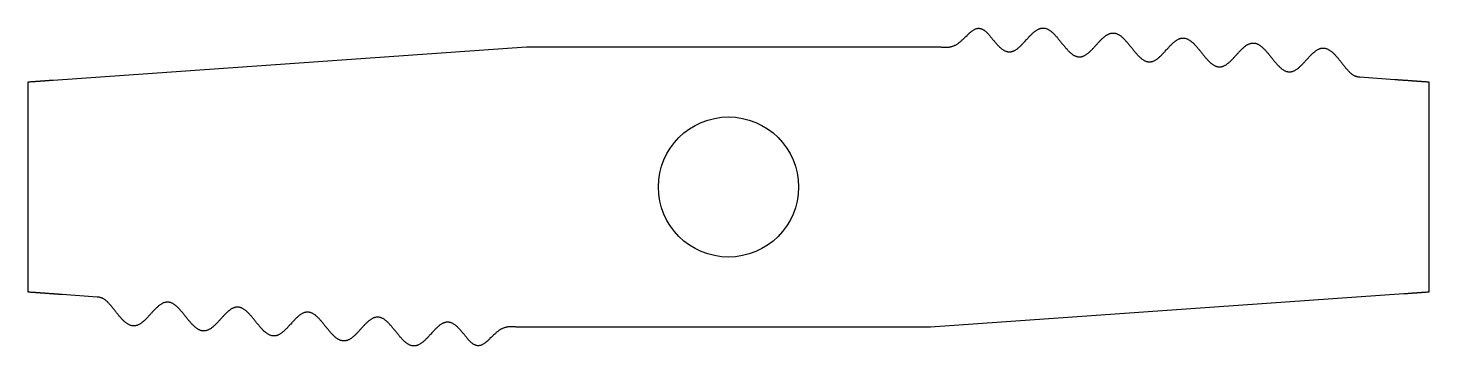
# Model space of a CAD drawing. Extents: x 1 to 71, y 33.9 to 49.8.
import ezdxf

# ---------------------------------------------------------------- set-up
doc = ezdxf.new("R2010")
doc.units = 0
doc.header["$MEASUREMENT"] = 0
doc.layers.add('cut', color=250, linetype='Continuous')

msp = doc.modelspace()

# ---------------------------------------------------------------- linework, layer by layer
at = {"layer": 'cut'}
msp.add_lwpolyline([(46.488, 48.865), (46.514, 48.865), (46.54, 48.863), (46.566, 48.861), (46.593, 48.859), (46.619, 48.857), (46.645, 48.855), (46.671, 48.854), (46.697, 48.852), (46.724, 48.851), (46.75, 48.849), (46.776, 48.848), (46.802, 48.847), (46.828, 48.846), (46.855, 48.846), (46.881, 48.846), (46.907, 48.846), (46.933, 48.847), (46.959, 48.849), (46.986, 48.85), (47.012, 48.853), (47.038, 48.856), (47.064, 48.86), (47.09, 48.864), (47.117, 48.869), (47.143, 48.875), (47.169, 48.882), (47.195, 48.89), (47.221, 48.898), (47.248, 48.908), (47.274, 48.918), (47.3, 48.929), (47.326, 48.942), (47.352, 48.955), (47.379, 48.969), (47.405, 48.984), (47.431, 49), (47.457, 49.017), (47.483, 49.035), (47.51, 49.054), (47.536, 49.073), (47.562, 49.094), (47.588, 49.115), (47.614, 49.137), (47.641, 49.16), (47.667, 49.183), (47.693, 49.207), (47.719, 49.231), (47.745, 49.256), (47.772, 49.282), (47.798, 49.307), (47.824, 49.333), (47.85, 49.359), (47.876, 49.385), (47.929, 49.436), (47.955, 49.462), (47.981, 49.487), (48.007, 49.512), (48.034, 49.536), (48.06, 49.56), (48.086, 49.583), (48.112, 49.605), (48.138, 49.627), (48.165, 49.647), (48.191, 49.667), (48.217, 49.685), (48.243, 49.702), (48.269, 49.718), (48.296, 49.732), (48.322, 49.745), (48.348, 49.757), (48.374, 49.766), (48.4, 49.775), (48.427, 49.781), (48.453, 49.786), (48.479, 49.79), (48.505, 49.791), (48.531, 49.791), (48.557, 49.788), (48.584, 49.784), (48.61, 49.779), (48.636, 49.771), (48.662, 49.762), (48.688, 49.75), (48.715, 49.737), (48.741, 49.722), (48.767, 49.706), (48.793, 49.688), (48.819, 49.668), (48.846, 49.647), (48.872, 49.624), (48.898, 49.6), (48.924, 49.575), (48.951, 49.548), (48.977, 49.52), (49.003, 49.491), (49.029, 49.461), (49.055, 49.431), (49.082, 49.4), (49.108, 49.368), (49.134, 49.335), (49.16, 49.302), (49.186, 49.27), (49.213, 49.237), (49.239, 49.205), (49.265, 49.173), (49.291, 49.141), (49.317, 49.11), (49.344, 49.079), (49.37, 49.048), (49.396, 49.019), (49.422, 48.99), (49.448, 48.961), (49.474, 48.934), (49.501, 48.907), (49.527, 48.881), (49.553, 48.856), (49.579, 48.832), (49.605, 48.809), (49.632, 48.788), (49.658, 48.767), (49.684, 48.747), (49.71, 48.729), (49.736, 48.712), (49.763, 48.696), (49.789, 48.682), (49.815, 48.669), (49.841, 48.657), (49.867, 48.646), (49.894, 48.638), (49.92, 48.63), (49.946, 48.624), (49.972, 48.619), (49.998, 48.616), (50.025, 48.614), (50.051, 48.614), (50.077, 48.615), (50.103, 48.617), (50.129, 48.621), (50.156, 48.627), (50.182, 48.634), (50.208, 48.642), (50.234, 48.651), (50.26, 48.662), (50.287, 48.674), (50.313, 48.688), (50.339, 48.703), (50.365, 48.719), (50.391, 48.736), (50.418, 48.754), (50.444, 48.773), (50.47, 48.793), (50.496, 48.815), (50.522, 48.837), (50.549, 48.86), (50.575, 48.884), (50.601, 48.909), (50.627, 48.934), (50.653, 48.96), (50.68, 48.987), (50.706, 49.014), (50.732, 49.042), (50.758, 49.07), (50.784, 49.098), (50.811, 49.127), (50.837, 49.155), (50.889, 49.213), (50.915, 49.242), (50.942, 49.271), (50.968, 49.3), (50.994, 49.328), (51.02, 49.357), (51.046, 49.385), (51.073, 49.412), (51.099, 49.439), (51.125, 49.466), (51.151, 49.492), (51.177, 49.517), (51.204, 49.541), (51.23, 49.565), (51.256, 49.588), (51.282, 49.61), (51.308, 49.631), (51.335, 49.651), (51.361, 49.669), (51.387, 49.687), (51.413, 49.704), (51.439, 49.72), (51.466, 49.734), (51.492, 49.747), (51.518, 49.759), (51.544, 49.769), (51.57, 49.778), (51.597, 49.786), (51.623, 49.792), (51.649, 49.797), (51.675, 49.801), (51.701, 49.803), (51.728, 49.804), (51.754, 49.803), (51.78, 49.801), (51.806, 49.797), (51.832, 49.792), (51.859, 49.785), (51.885, 49.777), (51.911, 49.768), (51.937, 49.757), (51.963, 49.745), (51.99, 49.731), (52.016, 49.716), (52.042, 49.7), (52.068, 49.683), (52.094, 49.664), (52.121, 49.644), (52.147, 49.623), (52.173, 49.601), (52.199, 49.577), (52.225, 49.553), (52.252, 49.528), (52.278, 49.502), (52.304, 49.475), (52.33, 49.447), (52.356, 49.418), (52.383, 49.389), (52.409, 49.359), (52.435, 49.329), (52.461, 49.298), (52.487, 49.266), (52.514, 49.234), (52.54, 49.202), (52.566, 49.17), (52.592, 49.137), (52.618, 49.104), (52.645, 49.072), (52.671, 49.039), (52.697, 49.006), (52.723, 48.974), (52.749, 48.942), (52.776, 48.91), (52.802, 48.878), (52.828, 48.847), (52.854, 48.816), (52.88, 48.786), (52.907, 48.757), (52.933, 48.728), (52.959, 48.7), (52.985, 48.673), (53.011, 48.646), (53.038, 48.621), (53.064, 48.596), (53.09, 48.573), (53.116, 48.55), (53.142, 48.529), (53.169, 48.509), (53.195, 48.49), (53.221, 48.472), (53.247, 48.455), (53.273, 48.44), (53.3, 48.426), (53.326, 48.414), (53.352, 48.402), (53.378, 48.393), (53.404, 48.384), (53.431, 48.377), (53.457, 48.372), (53.483, 48.368), (53.509, 48.365), (53.535, 48.364), (53.562, 48.364), (53.588, 48.366), (53.614, 48.369), (53.64, 48.373), (53.666, 48.379), (53.693, 48.387), (53.719, 48.396), (53.745, 48.406), (53.771, 48.417), (53.797, 48.43), (53.824, 48.444), (53.85, 48.459), (53.876, 48.475), (53.902, 48.493), (53.928, 48.512), (53.954, 48.531), (53.981, 48.552), (54.007, 48.574), (54.033, 48.596), (54.059, 48.62), (54.085, 48.644), (54.112, 48.669), (54.138, 48.695), (54.164, 48.721), (54.19, 48.748), (54.216, 48.775), (54.243, 48.803), (54.269, 48.831), (54.295, 48.86), (54.321, 48.888), (54.347, 48.917), (54.374, 48.946), (54.4, 48.975), (54.426, 49.004), (54.452, 49.033), (54.478, 49.062), (54.505, 49.09), (54.531, 49.118), (54.557, 49.146), (54.583, 49.173), (54.609, 49.2), (54.636, 49.226), (54.662, 49.252), (54.688, 49.277), (54.714, 49.301), (54.741, 49.324), (54.767, 49.347), (54.793, 49.368), (54.819, 49.389), (54.845, 49.408), (54.871, 49.427), (54.898, 49.444), (54.924, 49.461), (54.95, 49.476), (54.976, 49.489), (55.002, 49.502), (55.029, 49.513), (55.055, 49.523), (55.081, 49.532), (55.107, 49.539), (55.133, 49.545), (55.16, 49.549), (55.186, 49.552), (55.212, 49.553), (55.238, 49.553), (55.264, 49.552), (55.291, 49.549), (55.317, 49.545), (55.343, 49.539), (55.369, 49.532), (55.395, 49.523), (55.422, 49.513), (55.448, 49.502), (55.474, 49.489), (55.5, 49.475), (55.526, 49.46), (55.553, 49.443), (55.579, 49.425), (55.605, 49.406), (55.631, 49.385), (55.657, 49.364), (55.684, 49.341), (55.71, 49.318), (55.736, 49.293), (55.762, 49.267), (55.788, 49.241), (55.815, 49.214), (55.841, 49.185), (55.867, 49.156), (55.893, 49.127), (55.919, 49.097), (55.946, 49.066), (55.972, 49.035), (55.998, 49.003), (56.024, 48.971), (56.05, 48.939), (56.077, 48.906), (56.103, 48.874), (56.129, 48.841), (56.155, 48.808), (56.181, 48.776), (56.208, 48.743), (56.234, 48.711), (56.26, 48.679), (56.286, 48.647), (56.312, 48.616), (56.339, 48.585), (56.365, 48.554), (56.391, 48.524), (56.417, 48.495), (56.443, 48.467), (56.47, 48.439), (56.496, 48.412), (56.522, 48.386), (56.548, 48.361), (56.574, 48.337), (56.601, 48.314), (56.627, 48.292), (56.653, 48.271), (56.679, 48.251), (56.705, 48.232), (56.732, 48.215), (56.758, 48.199), (56.784, 48.184), (56.81, 48.171), (56.836, 48.159), (56.863, 48.148), (56.889, 48.139), (56.915, 48.131), (56.941, 48.125), (56.967, 48.12), (56.994, 48.116), (57.02, 48.114), (57.046, 48.114), (57.072, 48.115), (57.098, 48.117), (57.125, 48.121), (57.151, 48.126), (57.177, 48.132), (57.203, 48.14), (57.229, 48.15), (57.256, 48.16), (57.282, 48.172), (57.308, 48.185), (57.334, 48.2), (57.36, 48.215), (57.387, 48.232), (57.413, 48.25), (57.439, 48.269), (57.465, 48.29), (57.491, 48.311), (57.518, 48.333), (57.544, 48.356), (57.57, 48.379), (57.596, 48.404), (57.622, 48.429), (57.649, 48.455), (57.675, 48.482), (57.701, 48.509), (57.727, 48.536), (57.753, 48.564), (57.78, 48.593), (57.806, 48.621), (57.832, 48.65), (57.884, 48.708), (57.911, 48.737), (57.937, 48.766), (57.963, 48.795), (57.989, 48.823), (58.015, 48.852), (58.042, 48.879), (58.068, 48.907), (58.094, 48.934), (58.12, 48.961), (58.146, 48.987), (58.173, 49.012), (58.199, 49.037), (58.225, 49.06), (58.251, 49.083), (58.277, 49.106), (58.304, 49.127), (58.33, 49.147), (58.356, 49.166), (58.382, 49.184), (58.408, 49.201), (58.434, 49.217), (58.461, 49.231), (58.487, 49.245), (58.513, 49.257), (58.539, 49.267), (58.565, 49.277), (58.592, 49.285), (58.618, 49.291), (58.644, 49.297), (58.67, 49.3), (58.696, 49.303), (58.723, 49.304), (58.749, 49.303), (58.775, 49.301), (58.801, 49.298), (58.827, 49.293), (58.854, 49.286), (58.88, 49.279), (58.906, 49.27), (58.932, 49.259), (58.959, 49.247), (58.985, 49.234), (59.011, 49.219), (59.037, 49.203), (59.063, 49.186), (59.09, 49.167), (59.116, 49.148), (59.142, 49.127), (59.168, 49.105), (59.194, 49.082), (59.221, 49.058), (59.247, 49.033), (59.273, 49.007), (59.299, 48.98), (59.325, 48.952), (59.351, 48.924), (59.378, 48.894), (59.404, 48.865), (59.43, 48.834), (59.456, 48.803), (59.482, 48.772), (59.509, 48.74), (59.535, 48.708), (59.561, 48.676), (59.587, 48.643), (59.613, 48.611), (59.64, 48.578), (59.666, 48.545), (59.692, 48.512), (59.718, 48.48), (59.744, 48.448), (59.771, 48.416), (59.797, 48.384), (59.823, 48.353), (59.849, 48.322), (59.875, 48.292), (59.902, 48.262), (59.928, 48.233), (59.954, 48.205), (59.98, 48.178), (60.006, 48.151), (60.033, 48.126), (60.059, 48.101), (60.085, 48.077), (60.111, 48.054), (60.137, 48.033), (60.164, 48.012), (60.19, 47.993), (60.216, 47.975), (60.242, 47.958), (60.268, 47.943), (60.295, 47.929), (60.321, 47.916), (60.347, 47.904), (60.373, 47.894), (60.399, 47.886), (60.426, 47.878), (60.452, 47.873), (60.478, 47.868), (60.504, 47.865), (60.53, 47.864), (60.557, 47.864), (60.583, 47.865), (60.609, 47.868), (60.635, 47.872), (60.661, 47.878), (60.688, 47.885), (60.714, 47.894), (60.74, 47.904), (60.766, 47.915), (60.792, 47.927), (60.819, 47.941), (60.845, 47.956), (60.871, 47.972), (60.897, 47.99), (60.923, 48.008), (60.95, 48.027), (60.976, 48.048), (61.002, 48.07), (61.028, 48.092), (61.054, 48.115), (61.081, 48.139), (61.107, 48.164), (61.133, 48.19), (61.159, 48.216), (61.185, 48.243), (61.212, 48.27), (61.238, 48.298), (61.264, 48.326), (61.29, 48.354), (61.316, 48.383), (61.343, 48.412), (61.369, 48.441), (61.395, 48.47), (61.421, 48.499), (61.447, 48.528), (61.474, 48.556), (61.5, 48.585), (61.526, 48.613), (61.552, 48.641), (61.578, 48.668), (61.605, 48.695), (61.631, 48.721), (61.657, 48.747), (61.683, 48.772), (61.709, 48.796), (61.736, 48.82), (61.762, 48.843), (61.788, 48.864), (61.814, 48.885), (61.84, 48.905), (61.867, 48.924), (61.893, 48.941), (61.919, 48.958), (61.945, 48.973), (61.971, 48.987), (61.998, 49), (62.024, 49.011), (62.05, 49.021), (62.076, 49.03), (62.102, 49.038), (62.129, 49.044), (62.155, 49.048), (62.181, 49.051), (62.207, 49.053), (62.233, 49.054), (62.26, 49.052), (62.286, 49.05), (62.312, 49.046), (62.338, 49.04), (62.364, 49.033), (62.391, 49.025), (62.417, 49.015), (62.443, 49.004), (62.469, 48.992), (62.495, 48.978), (62.522, 48.963), (62.548, 48.946), (62.574, 48.929), (62.6, 48.91), (62.626, 48.889), (62.653, 48.868), (62.679, 48.846), (62.705, 48.822), (62.731, 48.798), (62.757, 48.772), (62.784, 48.746), (62.81, 48.719), (62.836, 48.691), (62.862, 48.662), (62.888, 48.633), (62.914, 48.602), (62.941, 48.572), (62.967, 48.541), (62.993, 48.509), (63.019, 48.477), (63.045, 48.445), (63.072, 48.413), (63.098, 48.38), (63.124, 48.347), (63.15, 48.315), (63.177, 48.282), (63.203, 48.249), (63.229, 48.217), (63.255, 48.185), (63.281, 48.153), (63.308, 48.121), (63.334, 48.09), (63.36, 48.06), (63.386, 48.03), (63.412, 48.001), (63.439, 47.972), (63.465, 47.944), (63.491, 47.917), (63.517, 47.891), (63.543, 47.865), (63.57, 47.841), (63.596, 47.818), (63.622, 47.796), (63.648, 47.774), (63.674, 47.755), (63.701, 47.736), (63.727, 47.718), (63.753, 47.702), (63.779, 47.687), (63.805, 47.673), (63.831, 47.661), (63.858, 47.65), (63.884, 47.641), (63.91, 47.633), (63.936, 47.626), (63.962, 47.621), (63.989, 47.617), (64.015, 47.615), (64.041, 47.614), (64.067, 47.614), (64.093, 47.616), (64.12, 47.62), (64.146, 47.625), (64.172, 47.631), (64.198, 47.639), (64.224, 47.648), (64.251, 47.658), (64.277, 47.67), (64.303, 47.683), (64.329, 47.697), (64.355, 47.712), (64.382, 47.729), (64.408, 47.747), (64.434, 47.766), (64.46, 47.786), (64.486, 47.807), (64.513, 47.829), (64.539, 47.851), (64.565, 47.875), (64.591, 47.899), (64.617, 47.925), (64.644, 47.95), (64.67, 47.977), (64.696, 48.004), (64.722, 48.031), (64.748, 48.059), (64.775, 48.087), (64.801, 48.116), (64.827, 48.145), (64.853, 48.174), (64.879, 48.203), (64.932, 48.26), (64.958, 48.289), (64.984, 48.318), (65.01, 48.346), (65.037, 48.374), (65.063, 48.402), (65.089, 48.429), (65.115, 48.456), (65.141, 48.482), (65.168, 48.507), (65.194, 48.532), (65.22, 48.556), (65.246, 48.579), (65.272, 48.602), (65.299, 48.623), (65.325, 48.643), (65.351, 48.663), (65.377, 48.681), (65.403, 48.698), (65.43, 48.714), (65.456, 48.729), (65.482, 48.742), (65.508, 48.754), (65.534, 48.765), (65.561, 48.775), (65.587, 48.783), (65.613, 48.79), (65.639, 48.796), (65.665, 48.8), (65.692, 48.802), (65.718, 48.804), (65.744, 48.803), (65.77, 48.802), (65.796, 48.798), (65.823, 48.794), (65.849, 48.788), (65.875, 48.78), (65.901, 48.771), (65.927, 48.761), (65.954, 48.749), (65.98, 48.736), (66.006, 48.722), (66.032, 48.706), (66.058, 48.689), (66.085, 48.671), (66.111, 48.652), (66.137, 48.631), (66.163, 48.609), (66.189, 48.586), (66.216, 48.562), (66.242, 48.537), (66.268, 48.512), (66.294, 48.485), (66.32, 48.457), (66.347, 48.429), (66.373, 48.4), (66.399, 48.37), (66.425, 48.34), (66.451, 48.309), (66.478, 48.278), (66.504, 48.246), (66.53, 48.214), (66.556, 48.182), (66.582, 48.149), (66.609, 48.117), (66.635, 48.084), (66.661, 48.051), (66.687, 48.018), (66.713, 47.985), (66.74, 47.951), (66.766, 47.918), (66.792, 47.885), (66.818, 47.852), (66.844, 47.82), (66.871, 47.789), (66.897, 47.758), (66.923, 47.728), (66.949, 47.698), (66.975, 47.67), (67.002, 47.643), (67.028, 47.616), (67.054, 47.591), (67.08, 47.567), (67.106, 47.545), (67.133, 47.523), (67.159, 47.503), (67.185, 47.484), (67.211, 47.467), (67.237, 47.451), (67.264, 47.437), (67.29, 47.423), (67.316, 47.412), (67.342, 47.401), (67.368, 47.392), (67.395, 47.384), (67.421, 47.378), (67.447, 47.373), (67.473, 47.369), (67.499, 47.366), (67.526, 47.364), (67.552, 47.363), (69.307, 47.237), (69.333, 47.235), (69.359, 47.233), (69.386, 47.231), (69.412, 47.229), (69.438, 47.227), (69.464, 47.225), (69.49, 47.223), (69.517, 47.222), (69.543, 47.22), (69.569, 47.218), (69.595, 47.216), (69.621, 47.214), (69.648, 47.212), (69.674, 47.21), (69.7, 47.208), (69.726, 47.207), (69.752, 47.205), (69.779, 47.203), (69.805, 47.201), (69.831, 47.199), (69.857, 47.197), (69.883, 47.195), (69.91, 47.193), (69.936, 47.192), (69.962, 47.19), (69.988, 47.188), (70.014, 47.186), (70.041, 47.184), (70.093, 47.18), (70.119, 47.179), (70.145, 47.177), (70.172, 47.175), (70.198, 47.173), (70.224, 47.171), (70.25, 47.169), (70.276, 47.167), (70.303, 47.165), (70.329, 47.164), (70.355, 47.162), (70.381, 47.16), (70.407, 47.158), (70.434, 47.156), (70.46, 47.154), (70.486, 47.152), (70.512, 47.15), (70.538, 47.149), (70.565, 47.147), (70.591, 47.145), (70.617, 47.143), (70.643, 47.141), (70.669, 47.139), (70.696, 47.137), (70.722, 47.135), (70.748, 47.134), (70.774, 47.132), (70.8, 47.13), (70.827, 47.128), (70.853, 47.126), (70.905, 47.122), (70.931, 47.121), (70.958, 47.119), (70.984, 47.117), (71.01, 47.115), (71.01, 36.615), (70.984, 36.613), (70.958, 36.611), (70.931, 36.609), (70.905, 36.607), (70.853, 36.604), (70.827, 36.602), (70.8, 36.6), (70.774, 36.598), (70.748, 36.596), (70.722, 36.594), (70.696, 36.592), (70.669, 36.591), (70.643, 36.589), (70.617, 36.587), (70.591, 36.585), (70.565, 36.583), (70.538, 36.581), (70.512, 36.579), (70.486, 36.577), (70.46, 36.576), (70.434, 36.574), (70.407, 36.572), (70.381, 36.57), (70.355, 36.568), (70.329, 36.566), (70.303, 36.564), (70.276, 36.563), (70.25, 36.561), (70.224, 36.559), (70.198, 36.557), (70.172, 36.555), (70.145, 36.553), (70.119, 36.551), (70.093, 36.549), (70.041, 36.546), (70.014, 36.544), (69.988, 36.542), (69.962, 36.54), (69.936, 36.538), (69.91, 36.536), (69.883, 36.534), (69.857, 36.533), (69.831, 36.531), (69.805, 36.529), (69.779, 36.527), (69.752, 36.525), (46.095, 34.865), (25.532, 34.865), (25.506, 34.865), (25.48, 34.867), (25.454, 34.869), (25.427, 34.871), (25.401, 34.873), (25.375, 34.874), (25.349, 34.876), (25.323, 34.878), (25.296, 34.879), (25.27, 34.881), (25.244, 34.882), (25.218, 34.883), (25.192, 34.883), (25.165, 34.884), (25.139, 34.884), (25.113, 34.883), (25.087, 34.883), (25.061, 34.881), (25.034, 34.879), (25.008, 34.877), (24.982, 34.874), (24.956, 34.87), (24.93, 34.866), (24.903, 34.861), (24.877, 34.855), (24.851, 34.848), (24.825, 34.84), (24.799, 34.832), (24.772, 34.822), (24.746, 34.812), (24.72, 34.801), (24.694, 34.788), (24.668, 34.775), (24.641, 34.761), (24.615, 34.746), (24.589, 34.73), (24.563, 34.713), (24.537, 34.695), (24.51, 34.676), (24.484, 34.656), (24.458, 34.636), (24.432, 34.615), (24.406, 34.593), (24.379, 34.57), (24.353, 34.547), (24.327, 34.523), (24.301, 34.498), (24.275, 34.474), (24.248, 34.448), (24.222, 34.423), (24.196, 34.397), (24.17, 34.371), (24.144, 34.345), (24.091, 34.294), (24.065, 34.268), (24.039, 34.243), (24.013, 34.218), (23.986, 34.194), (23.96, 34.17), (23.934, 34.147), (23.908, 34.125), (23.882, 34.103), (23.855, 34.083), (23.829, 34.063), (23.803, 34.045), (23.777, 34.028), (23.751, 34.012), (23.724, 33.998), (23.698, 33.985), (23.672, 33.973), (23.646, 33.963), (23.62, 33.955), (23.593, 33.948), (23.567, 33.943), (23.541, 33.94), (23.515, 33.939), (23.489, 33.939), (23.462, 33.941), (23.436, 33.945), (23.41, 33.951), (23.384, 33.959), (23.358, 33.968), (23.332, 33.98), (23.305, 33.993), (23.279, 34.007), (23.253, 34.024), (23.227, 34.042), (23.201, 34.062), (23.174, 34.083), (23.148, 34.106), (23.122, 34.13), (23.096, 34.155), (23.069, 34.182), (23.043, 34.21), (23.017, 34.239), (22.991, 34.268), (22.965, 34.299), (22.938, 34.33), (22.912, 34.362), (22.886, 34.395), (22.86, 34.428), (22.834, 34.46), (22.807, 34.493), (22.781, 34.525), (22.755, 34.557), (22.729, 34.589), (22.703, 34.62), (22.676, 34.651), (22.65, 34.681), (22.624, 34.711), (22.598, 34.74), (22.572, 34.768), (22.545, 34.796), (22.519, 34.823), (22.493, 34.849), (22.467, 34.874), (22.441, 34.898), (22.415, 34.92), (22.388, 34.942), (22.362, 34.963), (22.336, 34.983), (22.31, 35.001), (22.284, 35.018), (22.257, 35.034), (22.231, 35.048), (22.205, 35.061), (22.179, 35.073), (22.153, 35.083), (22.126, 35.092), (22.1, 35.1), (22.074, 35.106), (22.048, 35.111), (22.022, 35.114), (21.995, 35.116), (21.969, 35.116), (21.943, 35.115), (21.917, 35.112), (21.891, 35.108), (21.864, 35.103), (21.838, 35.096), (21.812, 35.088), (21.786, 35.079), (21.76, 35.068), (21.733, 35.055), (21.707, 35.042), (21.681, 35.027), (21.655, 35.011), (21.629, 34.994), (21.602, 34.976), (21.576, 34.957), (21.55, 34.936), (21.524, 34.915), (21.498, 34.893), (21.471, 34.87), (21.445, 34.846), (21.419, 34.821), (21.393, 34.796), (21.367, 34.77), (21.34, 34.743), (21.314, 34.716), (21.288, 34.688), (21.262, 34.66), (21.236, 34.632), (21.209, 34.603), (21.183, 34.574), (21.131, 34.516), (21.105, 34.488), (21.078, 34.459), (21.052, 34.43), (21.026, 34.401), (21, 34.373), (20.974, 34.345), (20.947, 34.318), (20.921, 34.291), (20.895, 34.264), (20.869, 34.238), (20.843, 34.213), (20.816, 34.189), (20.79, 34.165), (20.764, 34.142), (20.738, 34.12), (20.712, 34.099), (20.685, 34.079), (20.659, 34.06), (20.633, 34.043), (20.607, 34.026), (20.581, 34.01), (20.554, 33.996), (20.528, 33.983), (20.502, 33.971), (20.476, 33.961), (20.45, 33.952), (20.423, 33.944), (20.397, 33.937), (20.371, 33.933), (20.345, 33.929), (20.319, 33.927), (20.292, 33.926), (20.266, 33.927), (20.24, 33.929), (20.214, 33.933), (20.188, 33.938), (20.161, 33.945), (20.135, 33.953), (20.109, 33.962), (20.083, 33.973), (20.057, 33.985), (20.03, 33.999), (20.004, 34.014), (19.978, 34.03), (19.952, 34.047), (19.926, 34.066), (19.899, 34.086), (19.873, 34.107), (19.847, 34.129), (19.821, 34.152), (19.795, 34.177), (19.768, 34.202), (19.742, 34.228), (19.716, 34.255), (19.69, 34.283), (19.664, 34.312), (19.637, 34.341), (19.611, 34.371), (19.585, 34.401), (19.559, 34.432), (19.533, 34.464), (19.506, 34.496), (19.48, 34.528), (19.454, 34.56), (19.428, 34.593), (19.402, 34.625), (19.375, 34.658), (19.349, 34.691), (19.323, 34.723), (19.297, 34.756), (19.271, 34.788), (19.244, 34.82), (19.218, 34.852), (19.192, 34.883), (19.166, 34.913), (19.14, 34.943), (19.113, 34.973), (19.087, 35.002), (19.061, 35.03), (19.035, 35.057), (19.009, 35.083), (18.982, 35.109), (18.956, 35.133), (18.93, 35.157), (18.904, 35.179), (18.878, 35.201), (18.851, 35.221), (18.825, 35.24), (18.799, 35.258), (18.773, 35.274), (18.747, 35.29), (18.72, 35.304), (18.694, 35.316), (18.668, 35.327), (18.642, 35.337), (18.616, 35.346), (18.589, 35.353), (18.563, 35.358), (18.537, 35.362), (18.511, 35.365), (18.485, 35.366), (18.458, 35.366), (18.432, 35.364), (18.406, 35.361), (18.38, 35.356), (18.354, 35.35), (18.327, 35.343), (18.301, 35.334), (18.275, 35.324), (18.249, 35.313), (18.223, 35.3), (18.196, 35.286), (18.17, 35.271), (18.144, 35.254), (18.118, 35.237), (18.092, 35.218), (18.065, 35.199), (18.039, 35.178), (18.013, 35.156), (17.987, 35.134), (17.961, 35.11), (17.935, 35.086), (17.908, 35.061), (17.882, 35.035), (17.856, 35.009), (17.83, 34.982), (17.804, 34.955), (17.777, 34.927), (17.751, 34.899), (17.725, 34.87), (17.699, 34.841), (17.673, 34.813), (17.646, 34.784), (17.62, 34.755), (17.594, 34.726), (17.568, 34.697), (17.542, 34.668), (17.515, 34.64), (17.489, 34.612), (17.463, 34.584), (17.437, 34.557), (17.411, 34.53), (17.384, 34.504), (17.358, 34.478), (17.332, 34.453), (17.306, 34.429), (17.279, 34.406), (17.253, 34.383), (17.227, 34.362), (17.201, 34.341), (17.175, 34.321), (17.148, 34.303), (17.122, 34.286), (17.096, 34.269), (17.07, 34.254), (17.044, 34.24), (17.018, 34.228), (16.991, 34.217), (16.965, 34.207), (16.939, 34.198), (16.913, 34.191), (16.887, 34.185), (16.86, 34.181), (16.834, 34.178), (16.808, 34.176), (16.782, 34.176), (16.756, 34.178), (16.729, 34.181), (16.703, 34.185), (16.677, 34.191), (16.651, 34.198), (16.625, 34.206), (16.598, 34.216), (16.572, 34.228), (16.546, 34.241), (16.52, 34.255), (16.494, 34.27), (16.467, 34.287), (16.441, 34.305), (16.415, 34.324), (16.389, 34.344), (16.363, 34.366), (16.336, 34.388), (16.31, 34.412), (16.284, 34.437), (16.258, 34.462), (16.232, 34.489), (16.205, 34.516), (16.179, 34.544), (16.153, 34.573), (16.127, 34.603), (16.101, 34.633), (16.074, 34.664), (16.048, 34.695), (16.022, 34.727), (15.996, 34.759), (15.97, 34.791), (15.943, 34.823), (15.917, 34.856), (15.891, 34.889), (15.865, 34.921), (15.839, 34.954), (15.812, 34.987), (15.786, 35.019), (15.76, 35.051), (15.734, 35.083), (15.708, 35.114), (15.681, 35.145), (15.655, 35.176), (15.629, 35.206), (15.603, 35.235), (15.577, 35.263), (15.55, 35.291), (15.524, 35.318), (15.498, 35.344), (15.472, 35.369), (15.446, 35.393), (15.419, 35.416), (15.393, 35.438), (15.367, 35.459), (15.341, 35.479), (15.315, 35.497), (15.288, 35.515), (15.262, 35.531), (15.236, 35.545), (15.21, 35.559), (15.184, 35.571), (15.157, 35.582), (15.131, 35.591), (15.105, 35.599), (15.079, 35.605), (15.053, 35.61), (15.026, 35.613), (15, 35.615), (14.974, 35.616), (14.948, 35.615), (14.922, 35.613), (14.895, 35.609), (14.869, 35.604), (14.843, 35.598), (14.817, 35.59), (14.791, 35.58), (14.764, 35.57), (14.738, 35.558), (14.712, 35.545), (14.686, 35.53), (14.66, 35.514), (14.633, 35.497), (14.607, 35.48), (14.581, 35.46), (14.555, 35.44), (14.529, 35.419), (14.502, 35.397), (14.476, 35.374), (14.45, 35.35), (14.424, 35.326), (14.398, 35.3), (14.371, 35.275), (14.345, 35.248), (14.319, 35.221), (14.293, 35.193), (14.267, 35.165), (14.24, 35.137), (14.214, 35.109), (14.188, 35.08), (14.136, 35.022), (14.109, 34.993), (14.083, 34.964), (14.057, 34.935), (14.031, 34.907), (14.005, 34.878), (13.978, 34.85), (13.952, 34.823), (13.926, 34.796), (13.9, 34.769), (13.874, 34.743), (13.847, 34.718), (13.821, 34.693), (13.795, 34.669), (13.769, 34.646), (13.743, 34.624), (13.716, 34.603), (13.69, 34.583), (13.664, 34.564), (13.638, 34.546), (13.612, 34.529), (13.585, 34.513), (13.559, 34.498), (13.533, 34.485), (13.507, 34.473), (13.481, 34.463), (13.455, 34.453), (13.428, 34.445), (13.402, 34.439), (13.376, 34.433), (13.35, 34.43), (13.324, 34.427), (13.297, 34.426), (13.271, 34.427), (13.245, 34.429), (13.219, 34.432), (13.193, 34.437), (13.166, 34.443), (13.14, 34.451), (13.114, 34.46), (13.088, 34.471), (13.061, 34.483), (13.035, 34.496), (13.009, 34.511), (12.983, 34.527), (12.957, 34.544), (12.93, 34.562), (12.904, 34.582), (12.878, 34.603), (12.852, 34.625), (12.826, 34.648), (12.799, 34.672), (12.773, 34.697), (12.747, 34.723), (12.721, 34.75), (12.695, 34.778), (12.668, 34.806), (12.642, 34.835), (12.616, 34.865), (12.59, 34.896), (12.564, 34.926), (12.538, 34.958), (12.511, 34.99), (12.485, 35.022), (12.459, 35.054), (12.433, 35.087), (12.407, 35.119), (12.38, 35.152), (12.354, 35.185), (12.328, 35.217), (12.302, 35.25), (12.276, 35.282), (12.249, 35.314), (12.223, 35.346), (12.197, 35.377), (12.171, 35.408), (12.145, 35.438), (12.118, 35.468), (12.092, 35.496), (12.066, 35.525), (12.04, 35.552), (12.014, 35.579), (11.987, 35.604), (11.961, 35.629), (11.935, 35.653), (11.909, 35.675), (11.883, 35.697), (11.856, 35.717), (11.83, 35.737), (11.804, 35.755), (11.778, 35.771), (11.752, 35.787), (11.725, 35.801), (11.699, 35.814), (11.673, 35.825), (11.647, 35.835), (11.621, 35.844), (11.594, 35.851), (11.568, 35.857), (11.542, 35.862), (11.516, 35.864), (11.49, 35.866), (11.463, 35.866), (11.437, 35.865), (11.411, 35.862), (11.385, 35.857), (11.359, 35.852), (11.332, 35.844), (11.306, 35.836), (11.28, 35.826), (11.254, 35.815), (11.228, 35.803), (11.201, 35.789), (11.175, 35.774), (11.149, 35.758), (11.123, 35.74), (11.097, 35.722), (11.07, 35.702), (11.044, 35.682), (11.018, 35.66), (10.992, 35.638), (10.966, 35.615), (10.939, 35.59), (10.913, 35.566), (10.887, 35.54), (10.861, 35.514), (10.835, 35.487), (10.808, 35.46), (10.782, 35.432), (10.756, 35.404), (10.73, 35.376), (10.704, 35.347), (10.677, 35.318), (10.651, 35.289), (10.625, 35.26), (10.599, 35.231), (10.573, 35.202), (10.546, 35.174), (10.52, 35.145), (10.494, 35.117), (10.468, 35.089), (10.442, 35.062), (10.415, 35.035), (10.389, 35.009), (10.363, 34.983), (10.337, 34.958), (10.311, 34.933), (10.284, 34.91), (10.258, 34.887), (10.232, 34.866), (10.206, 34.845), (10.18, 34.825), (10.153, 34.806), (10.127, 34.789), (10.101, 34.772), (10.075, 34.757), (10.049, 34.743), (10.022, 34.73), (9.996, 34.719), (9.97, 34.709), (9.944, 34.7), (9.918, 34.692), (9.891, 34.686), (9.865, 34.682), (9.839, 34.678), (9.813, 34.677), (9.787, 34.676), (9.76, 34.677), (9.734, 34.68), (9.708, 34.684), (9.682, 34.689), (9.656, 34.696), (9.629, 34.705), (9.603, 34.714), (9.577, 34.726), (9.551, 34.738), (9.525, 34.752), (9.498, 34.767), (9.472, 34.784), (9.446, 34.801), (9.42, 34.82), (9.394, 34.841), (9.367, 34.862), (9.341, 34.884), (9.315, 34.908), (9.289, 34.932), (9.263, 34.958), (9.236, 34.984), (9.21, 35.011), (9.184, 35.039), (9.158, 35.068), (9.132, 35.097), (9.105, 35.127), (9.079, 35.158), (9.053, 35.189), (9.027, 35.221), (9.001, 35.253), (8.975, 35.285), (8.948, 35.317), (8.922, 35.35), (8.896, 35.383), (8.87, 35.415), (8.843, 35.448), (8.817, 35.481), (8.791, 35.513), (8.765, 35.545), (8.739, 35.577), (8.712, 35.608), (8.686, 35.64), (8.66, 35.67), (8.634, 35.7), (8.608, 35.729), (8.581, 35.758), (8.555, 35.786), (8.529, 35.813), (8.503, 35.839), (8.477, 35.864), (8.45, 35.889), (8.424, 35.912), (8.398, 35.934), (8.372, 35.955), (8.346, 35.975), (8.319, 35.994), (8.293, 36.012), (8.267, 36.028), (8.241, 36.043), (8.215, 36.056), (8.188, 36.069), (8.162, 36.08), (8.136, 36.089), (8.11, 36.097), (8.084, 36.104), (8.058, 36.109), (8.031, 36.113), (8.005, 36.115), (7.979, 36.116), (7.953, 36.116), (7.927, 36.114), (7.9, 36.11), (7.874, 36.105), (7.848, 36.099), (7.822, 36.091), (7.796, 36.082), (7.769, 36.072), (7.743, 36.06), (7.717, 36.047), (7.691, 36.033), (7.665, 36.017), (7.638, 36.001), (7.612, 35.983), (7.586, 35.964), (7.56, 35.944), (7.534, 35.923), (7.507, 35.901), (7.481, 35.879), (7.455, 35.855), (7.429, 35.83), (7.403, 35.805), (7.376, 35.779), (7.35, 35.753), (7.324, 35.726), (7.298, 35.699), (7.271, 35.671), (7.245, 35.642), (7.219, 35.614), (7.193, 35.585), (7.167, 35.556), (7.141, 35.527), (7.088, 35.469), (7.062, 35.441), (7.036, 35.412), (7.01, 35.384), (6.983, 35.356), (6.957, 35.328), (6.931, 35.301), (6.905, 35.274), (6.879, 35.248), (6.852, 35.222), (6.826, 35.198), (6.8, 35.174), (6.774, 35.151), (6.748, 35.128), (6.721, 35.107), (6.695, 35.087), (6.669, 35.067), (6.643, 35.049), (6.617, 35.032), (6.59, 35.016), (6.564, 35.001), (6.538, 34.988), (6.512, 34.975), (6.486, 34.964), (6.459, 34.955), (6.433, 34.946), (6.407, 34.94), (6.381, 34.934), (6.355, 34.93), (6.328, 34.927), (6.302, 34.926), (6.276, 34.927), (6.25, 34.928), (6.224, 34.931), (6.197, 34.936), (6.171, 34.942), (6.145, 34.95), (6.119, 34.958), (6.093, 34.969), (6.066, 34.981), (6.04, 34.994), (6.014, 35.008), (5.988, 35.024), (5.962, 35.041), (5.935, 35.059), (5.909, 35.078), (5.883, 35.099), (5.857, 35.121), (5.831, 35.144), (5.804, 35.167), (5.778, 35.192), (5.752, 35.218), (5.726, 35.245), (5.7, 35.272), (5.673, 35.301), (5.647, 35.33), (5.621, 35.36), (5.595, 35.39), (5.569, 35.421), (5.542, 35.452), (5.516, 35.484), (5.49, 35.516), (5.464, 35.548), (5.438, 35.58), (5.411, 35.613), (5.385, 35.646), (5.359, 35.679), (5.333, 35.712), (5.307, 35.745), (5.28, 35.779), (5.254, 35.812), (5.228, 35.845), (5.202, 35.877), (5.176, 35.909), (5.149, 35.941), (5.123, 35.972), (5.097, 36.002), (5.071, 36.031), (5.045, 36.06), (5.018, 36.087), (4.992, 36.114), (4.966, 36.139), (4.94, 36.163), (4.914, 36.185), (4.887, 36.207), (4.861, 36.227), (4.835, 36.245), (4.809, 36.263), (4.783, 36.279), (4.756, 36.293), (4.73, 36.306), (4.704, 36.318), (4.678, 36.329), (4.652, 36.338), (4.625, 36.346), (4.599, 36.352), (4.573, 36.357), (4.547, 36.361), (4.521, 36.364), (4.494, 36.366), (4.468, 36.367), (2.713, 36.493), (2.687, 36.495), (2.661, 36.497), (2.634, 36.499), (2.608, 36.501), (2.582, 36.503), (2.556, 36.504), (2.53, 36.506), (2.503, 36.508), (2.477, 36.51), (2.451, 36.512), (2.425, 36.514), (2.399, 36.516), (2.372, 36.518), (2.346, 36.519), (2.32, 36.521), (2.294, 36.523), (2.268, 36.525), (2.241, 36.527), (2.215, 36.529), (2.189, 36.531), (2.163, 36.533), (2.137, 36.534), (2.11, 36.536), (2.084, 36.538), (2.058, 36.54), (2.032, 36.542), (2.006, 36.544), (1.979, 36.546), (1.927, 36.549), (1.901, 36.551), (1.875, 36.553), (1.848, 36.555), (1.822, 36.557), (1.796, 36.559), (1.77, 36.561), (1.744, 36.563), (1.717, 36.564), (1.691, 36.566), (1.665, 36.568), (1.639, 36.57), (1.613, 36.572), (1.586, 36.574), (1.56, 36.576), (1.534, 36.577), (1.508, 36.579), (1.482, 36.581), (1.455, 36.583), (1.429, 36.585), (1.403, 36.587), (1.377, 36.589), (1.351, 36.591), (1.324, 36.592), (1.298, 36.594), (1.272, 36.596), (1.246, 36.598), (1.22, 36.6), (1.193, 36.602), (1.167, 36.604), (1.115, 36.607), (1.089, 36.609), (1.062, 36.611), (1.036, 36.613), (1.01, 36.615), (1.01, 47.115), (1.036, 47.117), (1.062, 47.119), (1.089, 47.121), (1.115, 47.122), (1.167, 47.126), (1.193, 47.128), (1.22, 47.13), (1.246, 47.132), (1.272, 47.134), (1.298, 47.135), (1.324, 47.137), (1.351, 47.139), (1.377, 47.141), (1.403, 47.143), (1.429, 47.145), (1.455, 47.147), (1.482, 47.149), (1.508, 47.15), (1.534, 47.152), (1.56, 47.154), (1.586, 47.156), (1.613, 47.158), (1.639, 47.16), (1.665, 47.162), (1.691, 47.164), (1.717, 47.165), (1.744, 47.167), (1.77, 47.169), (1.796, 47.171), (1.822, 47.173), (1.848, 47.175), (1.875, 47.177), (1.901, 47.179), (1.927, 47.18), (1.979, 47.184), (2.006, 47.186), (2.032, 47.188), (2.058, 47.19), (2.084, 47.192), (2.11, 47.193), (2.137, 47.195), (2.163, 47.197), (2.189, 47.199), (2.215, 47.201), (2.241, 47.203), (2.268, 47.205), (25.925, 48.865)], close=True, dxfattribs=at)
msp.add_circle((36.01, 41.865), 3.5, dxfattribs=at)

doc.saveas('drawing.dxf')
